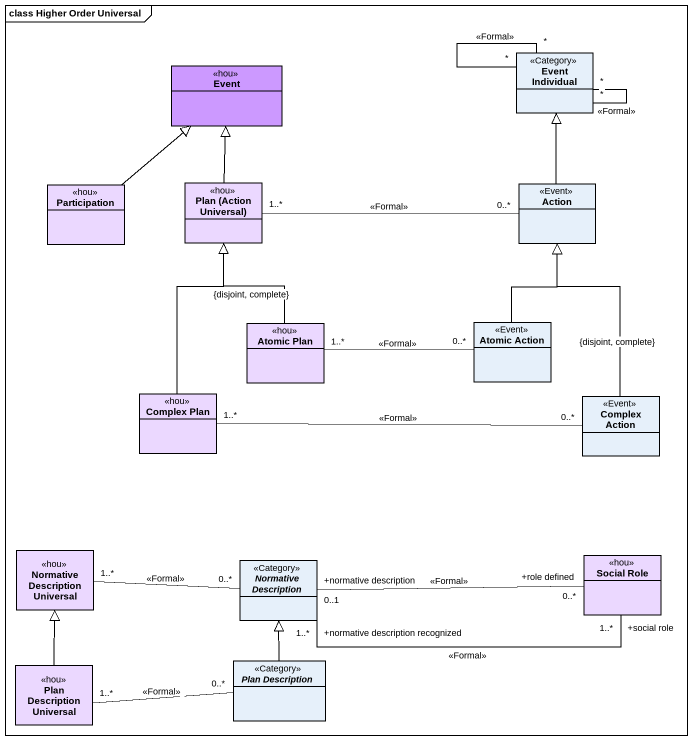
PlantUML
@startuml
mainframe class Higher Order Universal
hide circle
hide empty members
class "Event Individual" as Event_Individual <<Category>>
class Event <<hou>> #CC99FF
class Participation <<hou>> #EBD8FF
class "Plan (Action Universal)" as Plan_Action_Universal <<hou>> #EBD8FF
class "Action" as Action_ <<Event>>
class "Atomic Plan" as Atomic_Plan <<hou>> #EBD8FF
class "Atomic Action" as Atomic_Action <<Event>>
class "Complex Plan" as Complex_Plan <<hou>> #EBD8FF
class "Complex Action" as Complex_Action <<Event>>
class "Normative Description Universal" as Normative_Description <<hou>> #EBD8FF
abstract class "Normative Description" as Normative_Description_2 <<Category>>
class "Social Role" as Social_Role <<hou>> #EBD8FF
class "Plan Description Universal" as Plan_Description_Universal <<hou>> #EBD8FF
abstract class "Plan Description" as Plan_Description <<Category>>
Event_Individual "*" -- "*" Event_Individual : <<Formal>>
Event_Individual "*" -- "*" Event_Individual : <<Formal>>
Participation -up-|> Event
Plan_Action_Universal -up-|> Event
Action_ -up-|> Event_Individual
Action_ "0..*" -left- "1..*" Plan_Action_Universal : <<Formal>>
Atomic_Plan -up-|> Plan_Action_Universal : {disjoint, complete}
Atomic_Action -up-|> Action_
Atomic_Action "0..*" -left- "1..*" Atomic_Plan : <<Formal>>
Complex_Plan -up-|> Plan_Action_Universal
Complex_Action -up-|> Action_ : {disjoint, complete}
Complex_Action "0..*" -left- "1..*" Complex_Plan : <<Formal>>
Normative_Description_2 "0..*" -left- "1..*" Normative_Description : <<Formal>>
Normative_Description_2 "+normative description\n0..1" -right- "+role defined\n0..*" Social_Role : <<Formal>>
Social_Role "+social role\n1..*" -left- "+normative description recognized\n1..*" Normative_Description_2 : <<Formal>>
Plan_Description_Universal -up-|> Normative_Description
Plan_Description -up-|> Normative_Description_2
Plan_Description "0..*" -left- "1..*" Plan_Description_Universal : <<Formal>>
@enduml
